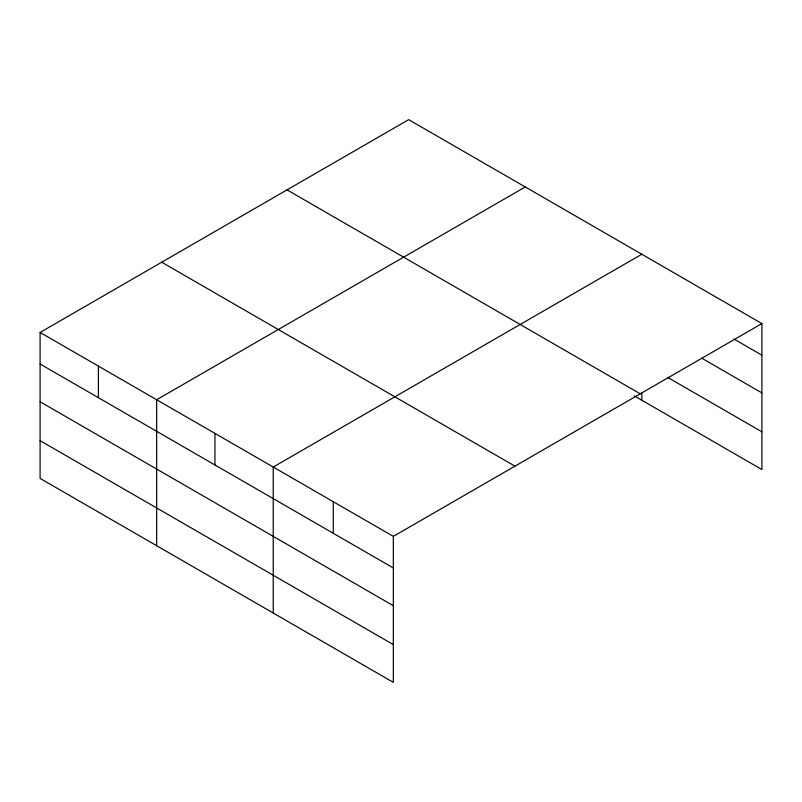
<?xml version="1.0" encoding="UTF-8"?>
<svg xmlns="http://www.w3.org/2000/svg" width="802" height="802" viewBox="0 0 802 802"><rect width="100%" height="100%" fill="white"/><g stroke="black" fill="none" stroke-linecap="round" stroke-linejoin="round"><path stroke-width="1.2" d="M40.1 332.449L393.331 536.378L393.331 682.352L40.1 478.413L40.1 332.449L408.669 119.648L761.9 323.587L761.9 469.551L634.252 395.857M525.24 186.956L156.661 399.747L156.661 545.711M641.801 254.254L273.231 467.045L273.231 613.009M393.331 536.378L761.9 323.587M734.02 339.066L761.9 355.166M701.85 358.243L761.9 392.91M667.535 377.321L761.9 431.807M287.046 189.874L640.267 393.812M161.733 262.224L514.954 466.162M40.1 364.018L393.331 567.956M40.1 401.772L393.331 605.7M40.1 440.659L393.331 644.597M641.801 392.91L641.801 400.218M333.281 501.711L333.281 533.29M214.946 433.391L214.946 464.97M98.385 366.093L98.385 397.672"/></g></svg>
